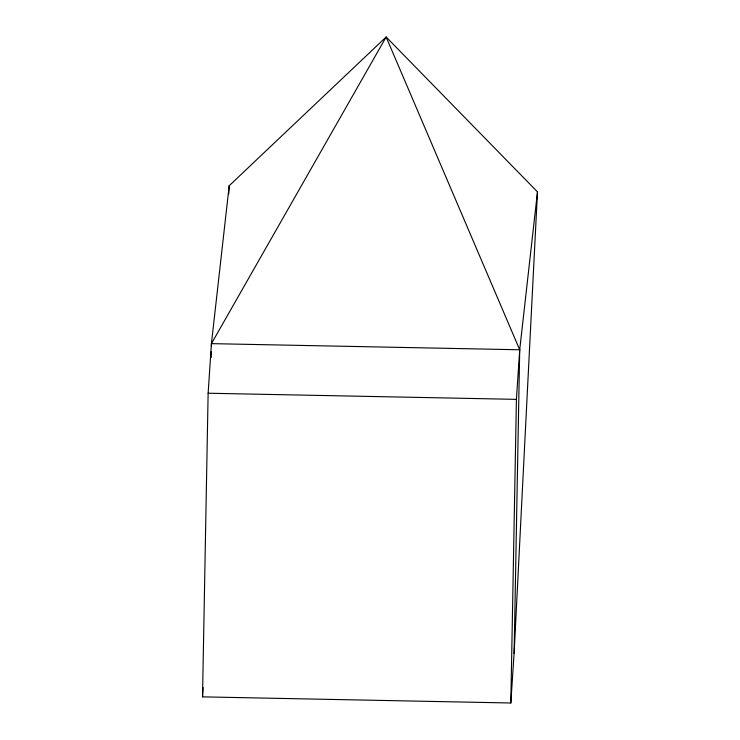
<?xml version="1.0" encoding="UTF-8"?>
<svg xmlns="http://www.w3.org/2000/svg" width="740" height="740" viewBox="0 0 740 740"><rect width="100%" height="100%" fill="white"/><g stroke="black" fill="none" stroke-linecap="round" stroke-linejoin="round"><path stroke-width="1.11" d="M202.519 696.858L208.134 393.227L211.427 343.637L229.187 185.749L386.141 37L537.481 191.891L514.106 653.42L510.813 703L202.519 696.858L203.13 687.636M211.168 357.494L211.27 351.722M211.381 345.95L211.427 343.637L386.141 37L519.711 349.779L514.106 653.42M510.813 703L516.418 399.36L519.711 349.779L537.481 191.891M228.78 193.825L229.187 185.749M211.427 343.637L519.711 349.779M208.134 393.227L516.418 399.36"/></g></svg>
